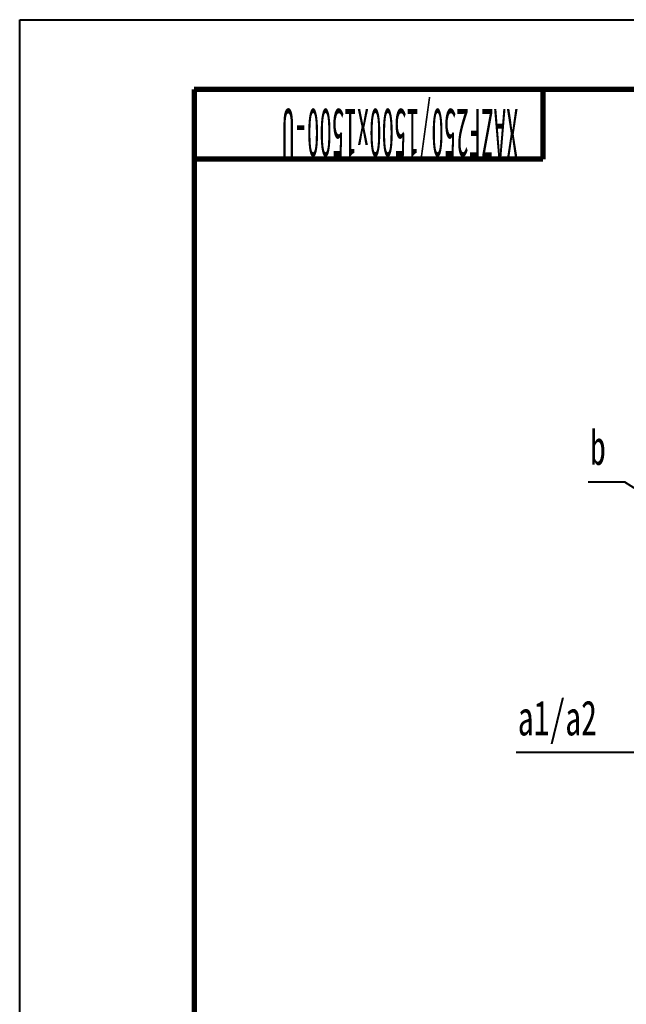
# Model space of a CAD drawing. Header units: millimetres. Extents: x -11880 to 11880, y -8400 to 8400.
# Drawn here: x -11880 to -8402, y 2752 to 8400 of the extents above; entities that cross this region are included whole.
import ezdxf

# ---------------------------------------------------------------- set-up
doc = ezdxf.new("R2010")
doc.units = ezdxf.units.MM
for name, color, linetype, lineweight in [('CAXA0', 7, 'Continuous', 70), ('CAXA3', 7, 'Continuous', 25), ('CAXA4', 3, 'Continuous', 25)]:
    doc.layers.add(name, color=color, linetype=linetype, lineweight=lineweight)
doc.styles.add('TextStyle2', font='', dxfattribs={"width": 0.374595})
doc.styles.add('标准', font='', dxfattribs={"width": 0.667})
doc.styles.get('TextStyle2').set_extended_font_data('SimSun')
doc.styles.get('标准').set_extended_font_data('SimSun')

# ---------------------------------------------------------------- blocks, each defined once
blk = doc.blocks.new('CAXBLOCK35', base_point=(11480, -8000))
at = {"layer": 'CAXA0', "linetype": 'Continuous', "lineweight": 70}
for p, q in [((11480, 8000), (-10880, 8000)), ((-10880, 8000), (-10880, -8000))]:
    blk.add_line(p, q, dxfattribs=at)
at = {"layer": 'CAXA0'}
for p, q in [((-8880, 8000), (-8880, 7600)), ((-8880, 7600), (-10880, 7600))]:
    blk.add_line(p, q, dxfattribs=at)
at = {"layer": 'CAXA3', "linetype": 'Continuous', "lineweight": 25}
for p, q in [((-11880, 8400), (11880, 8400)), ((-11880, -8400), (-11880, 8400))]:
    blk.add_line(p, q, dxfattribs=at)
at = {"layer": 'CAXA0', "linetype": 'Continuous', "lineweight": 25, "insert": (-9020, 7608.2), "char_height": 280, "attachment_point": 1, "rotation": 180, "style": 'TextStyle2'}
blk.add_mtext('\\fSimSun|b0|i0|p34;XAZF250/1500x1500-U', dxfattribs=at)
blk = doc.blocks.new('*D320')
at = {"layer": 'CAXA4', "linetype": 'Continuous', "lineweight": 25}
blk.add_hatch(color=0, dxfattribs=at).paths.add_polyline_path([(-7654.3, 5264.3), (-7747.3, 5341.7), (-7763.5, 5316.4)], flags=0)
at = {"layer": 'CAXA4', "color": 0, "linetype": 'Continuous', "lineweight": 25}
for p, q in [((-8409.8, 5748), (-8619.6, 5748)), ((-7654.3, 5264.3), (-8409.8, 5748))]:
    blk.add_line(p, q, dxfattribs=at)
at = {"layer": 'CAXA4', "color": 0, "linetype": 'Continuous', "lineweight": 25, "insert": (-8609.6, 6047), "char_height": 200, "attachment_point": 1, "style": '标准'}
blk.add_mtext('\\fSimSun|b0|i0|p34;b', dxfattribs=at)
blk = doc.blocks.new('*D372')
at = {"layer": 'CAXA4', "linetype": 'Continuous', "lineweight": 25}
blk.add_hatch(color=0, dxfattribs=at).paths.add_polyline_path([(-7656.3, 4616.1), (-7766.1, 4565.4), (-7750.2, 4539.9)], flags=0)
at = {"layer": 'CAXA4', "color": 0, "linetype": 'Continuous', "lineweight": 25}
for p, q in [((-7656.3, 4616.1), (-8331, 4195.8)), ((-8331, 4195.8), (-9034.1, 4195.8))]:
    blk.add_line(p, q, dxfattribs=at)
at = {"layer": 'CAXA4', "color": 0, "linetype": 'Continuous', "lineweight": 25, "insert": (-9024.1, 4494.8), "char_height": 200, "attachment_point": 1, "style": '标准'}
blk.add_mtext('\\fSimSun|b0|i0|p34;a1/a2', dxfattribs=at)

msp = doc.modelspace()

# ---------------------------------------------------------------- block references
at = {"layer": 'CAXA0'}
msp.add_blockref('CAXBLOCK35', (11480, -8000), dxfattribs=at)
at = {"layer": 'CAXA4', "linetype": 'Continuous', "lineweight": 70}
for name in ['*D320', '*D372']:
    msp.add_blockref(name, (0, 0), dxfattribs=at)

doc.saveas('drawing.dxf')
